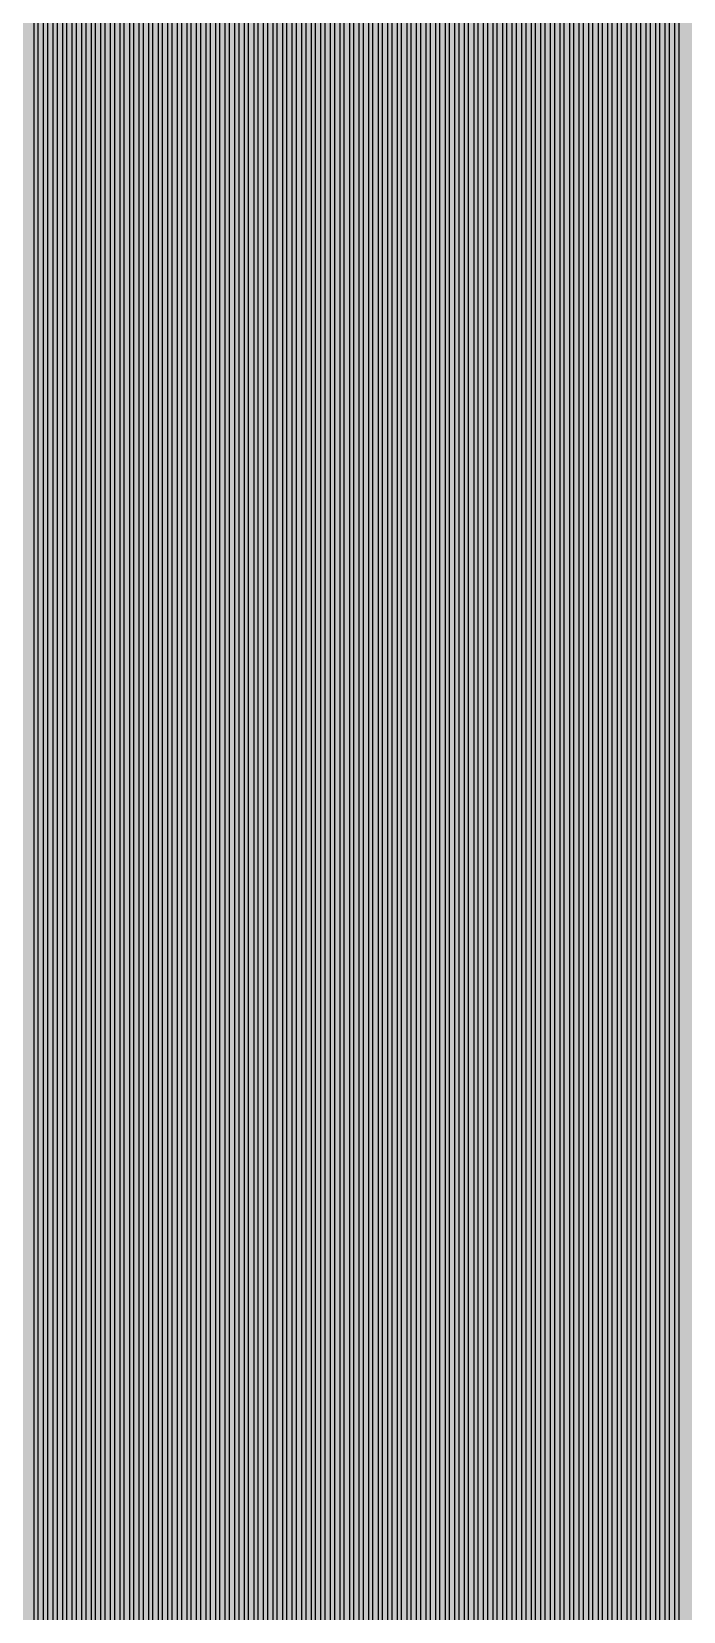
# Model space of a CAD drawing. Header units: metres. Extents: x -7240 to 10960, y -29667 to 1823.
# Drawn here: x 1346 to 1686, y -20821 to -19995 of the extents above; entities that cross this region are included whole.
import ezdxf

# ---------------------------------------------------------------- set-up
doc = ezdxf.new("R2010")
doc.units = ezdxf.units.M
doc.layers.add('Metal1', color=4, linetype='CONTINUOUS')
doc.layers.add('Polyimide', color=7, linetype='CONTINUOUS')

msp = doc.modelspace()

# ---------------------------------------------------------------- hatches: boundary and pattern name
at = {"layer": 'Polyimide'}
msp.add_hatch(color=7, dxfattribs=at).paths.add_polyline_path([(4088.45, -11806.89), (4098.72, -11851.21), (4115.58, -11893.47), (4138.63, -11932.7), (4167.35, -11967.99), (4201.08, -11998.53), (4239.03, -12023.62), (4280.35, -12042.68), (4349.18, -12073.73), (4413.2, -12113.76), (4471.26, -12162.04), (4522.3, -12217.69), (4565.39, -12279.7), (4599.74, -12346.94), (4624.73, -12418.19), (4639.91, -12492.16), (4645, -12567.5), (4639.91, -12642.84), (4624.73, -12716.8), (4599.74, -12788.06), (4565.39, -12855.3), (4522.3, -12917.31), (4471.26, -12972.96), (4413.2, -13021.24), (4349.18, -13061.27), (4280.35, -13092.32), (4239.03, -13111.38), (4201.08, -13136.47), (4167.35, -13167.01), (4138.63, -13202.3), (4115.58, -13241.52), (4098.72, -13283.78), (4088.45, -13328.11), (4085, -13373.48), (4085, -13567.5), (4099.45, -13861.55), (4142.64, -14152.77), (4214.18, -14438.35), (4313.36, -14715.55), (4439.24, -14981.69), (4590.59, -15234.21), (4765.97, -15470.68), (4963.68, -15688.82), (5181.82, -15886.53), (5418.29, -16061.91), (5670.81, -16213.26), (5936.95, -16339.14), (6214.15, -16438.32), (6499.73, -16509.85), (6790.95, -16553.05), (7085, -16567.5), (9960.38, -16567.5), (10038.79, -16571.35), (10116.45, -16582.87), (10192.6, -16601.95), (10266.52, -16628.4), (10337.49, -16661.96), (10404.83, -16702.32), (10467.89, -16749.09), (10526.06, -16801.81), (10578.78, -16859.98), (10625.55, -16923.04), (10665.91, -16990.38), (10699.48, -17061.35), (10725.93, -17135.27), (10745, -17211.43), (10756.52, -17289.08), (10760.38, -17367.5), (10760.38, -21957.3), (10721.61, -22012.91), (10685.97, -22070.59), (10653.58, -22130.14), (10624.53, -22191.39), (10598.92, -22254.16), (10576.82, -22318.25), (10558.3, -22383.46), (10543.41, -22449.6), (10532.21, -22516.46), (10524.72, -22583.84), (10520.97, -22651.53), (10520.97, -22719.32), (10524.72, -22787.01), (10532.21, -22854.38), (10543.41, -22921.24), (10558.3, -22987.38), (10576.82, -23052.6), (10598.92, -23116.68), (10624.53, -23179.45), (10653.58, -23240.71), (10685.97, -23300.26), (10721.61, -23357.93), (10760.38, -23413.54), (10760.38, -28667.5), (10756.52, -28745.91), (10745, -28823.57), (10725.93, -28899.73), (10699.48, -28973.65), (10665.91, -29044.62), (10625.55, -29111.96), (10578.78, -29175.01), (10526.06, -29233.19), (10467.89, -29285.91), (10404.83, -29332.68), (10337.49, -29373.04), (10266.52, -29406.6), (10192.6, -29433.05), (10116.45, -29452.13), (10038.79, -29463.65), (9960.38, -29467.5), (-6239.63, -29467.5), (-6318.04, -29463.65), (-6395.7, -29452.13), (-6471.85, -29433.05), (-6545.77, -29406.6), (-6616.74, -29373.04), (-6684.08, -29332.68), (-6747.14, -29285.91), (-6805.31, -29233.19), (-6858.03, -29175.01), (-6904.8, -29111.96), (-6945.16, -29044.62), (-6978.73, -28973.65), (-7005.18, -28899.73), (-7024.25, -28823.57), (-7035.77, -28745.91), (-7039.63, -28667.5), (-7039.63, -23426.32), (-6999.36, -23370.07), (-6962.33, -23311.63), (-6928.66, -23251.2), (-6898.45, -23188.96), (-6871.81, -23125.12), (-6848.81, -23059.88), (-6829.53, -22993.44), (-6814.04, -22926.02), (-6802.37, -22857.83), (-6794.57, -22789.09), (-6790.67, -22720.02), (-6790.67, -22650.84), (-6794.57, -22581.77), (-6802.37, -22513.03), (-6814.04, -22444.84), (-6829.53, -22377.42), (-6848.81, -22310.98), (-6871.81, -22245.74), (-6898.45, -22181.89), (-6928.66, -22119.66), (-6962.33, -22059.22), (-6999.36, -22000.79), (-7039.63, -21944.54), (-7039.63, -17367.5), (-7035.77, -17289.08), (-7024.25, -17211.43), (-7005.18, -17135.27), (-6978.73, -17061.35), (-6945.16, -16990.38), (-6904.8, -16923.04), (-6858.03, -16859.98), (-6805.31, -16801.81), (-6747.14, -16749.09), (-6684.08, -16702.32), (-6616.74, -16661.96), (-6545.77, -16628.4), (-6471.85, -16601.95), (-6395.7, -16582.87), (-6318.04, -16571.35), (-6239.63, -16567.5), (-3334, -16567.5), (-3039.95, -16553.05), (-2748.73, -16509.85), (-2463.15, -16438.32), (-2185.95, -16339.14), (-1919.81, -16213.26), (-1667.29, -16061.91), (-1430.82, -15886.53), (-1212.68, -15688.82), (-1014.97, -15470.68), (-839.59, -15234.21), (-688.24, -14981.69), (-562.36, -14715.55), (-463.18, -14438.35), (-391.64, -14152.77), (-348.45, -13861.55), (-334, -13567.5), (-334, -13373.48), (-337.45, -13328.11), (-347.72, -13283.78), (-364.58, -13241.52), (-387.63, -13202.3), (-416.35, -13167.01), (-450.08, -13136.47), (-488.03, -13111.38), (-529.35, -13092.32), (-529.35, -13092.32), (-598.18, -13061.27), (-662.2, -13021.24), (-720.26, -12972.96), (-771.3, -12917.31), (-814.39, -12855.3), (-848.74, -12788.06), (-873.73, -12716.8), (-888.91, -12642.84), (-894, -12567.5), (-888.91, -12492.16), (-873.73, -12418.19), (-848.74, -12346.94), (-814.39, -12279.7), (-771.3, -12217.69), (-720.26, -12162.04), (-662.2, -12113.76), (-598.18, -12073.73), (-529.35, -12042.68), (-488.03, -12023.62), (-450.08, -11998.53), (-416.35, -11967.99), (-387.63, -11932.7), (-364.58, -11893.47), (-347.72, -11851.21), (-337.45, -11806.89), (-334, -11761.52), (-334, -11074.31), (-337.45, -11028.94), (-347.72, -10984.62), (-364.58, -10942.36), (-387.63, -10903.13), (-416.35, -10867.84), (-450.08, -10837.3), (-488.03, -10812.21), (-529.35, -10793.16), (-529.35, -10793.16), (-598.18, -10762.1), (-662.2, -10722.07), (-720.26, -10673.8), (-771.3, -10618.15), (-814.39, -10556.13), (-848.74, -10488.89), (-873.73, -10417.64), (-888.91, -10343.67), (-894, -10268.33), (-888.91, -10192.99), (-873.73, -10119.03), (-848.74, -10047.77), (-814.39, -9980.53), (-771.3, -9918.52), (-720.26, -9862.87), (-662.2, -9814.59), (-598.18, -9774.56), (-529.35, -9743.51), (-488.03, -9724.45), (-450.08, -9699.36), (-416.35, -9668.82), (-387.63, -9633.53), (-364.58, -9594.31), (-347.72, -9552.05), (-337.45, -9507.72), (-334, -9462.35), (-334, -8775.14), (-337.45, -8729.78), (-347.72, -8685.45), (-364.58, -8643.19), (-387.63, -8603.96), (-416.35, -8568.68), (-450.08, -8538.14), (-488.03, -8513.05), (-529.35, -8493.99), (-529.35, -8493.99), (-598.18, -8462.94), (-662.2, -8422.91), (-720.26, -8374.63), (-771.3, -8318.98), (-814.39, -8256.97), (-848.74, -8189.73), (-873.73, -8118.47), (-888.91, -8044.5), (-894, -7969.17), (-888.91, -7893.83), (-873.73, -7819.86), (-848.74, -7748.61), (-814.39, -7681.36), (-771.3, -7619.35), (-720.26, -7563.7), (-662.2, -7515.42), (-598.18, -7475.4), (-529.35, -7444.34), (-529.35, -7444.34), (-488.03, -7425.28), (-450.08, -7400.2), (-416.35, -7369.66), (-387.63, -7334.37), (-364.58, -7295.14), (-347.72, -7252.88), (-337.45, -7208.56), (-334, -7163.19), (-334, -6475.98), (-337.45, -6430.61), (-347.72, -6386.29), (-364.58, -6344.02), (-387.63, -6304.8), (-416.35, -6269.51), (-450.08, -6238.97), (-488.03, -6213.88), (-529.35, -6194.82), (-529.35, -6194.82), (-598.18, -6163.77), (-662.2, -6123.74), (-720.26, -6075.46), (-771.3, -6019.81), (-814.39, -5957.8), (-848.74, -5890.56), (-873.73, -5819.31), (-888.91, -5745.34), (-894, -5670), (-888.91, -5594.66), (-873.73, -5520.69), (-848.74, -5449.44), (-814.39, -5382.2), (-771.3, -5320.19), (-720.26, -5264.54), (-662.2, -5216.26), (-598.18, -5176.23), (-529.35, -5145.18), (-529.35, -5145.18), (-488.03, -5126.12), (-450.08, -5101.03), (-416.35, -5070.49), (-387.63, -5035.2), (-364.58, -4995.98), (-347.72, -4953.71), (-337.45, -4909.39), (-334, -4864.02), (-334, 380), (-334, 1522.5), (-289, 1522.5), (-288.78, 1515.63), (-288.1, 1508.79), (-286.98, 1502.02), (-285.42, 1495.32), (-283.43, 1488.75), (-281.01, 1482.32), (-278.17, 1476.06), (-274.93, 1470), (-271.3, 1464.17), (-267.3, 1458.58), (-262.94, 1453.27), (-258.25, 1448.25), (-253.23, 1443.56), (-247.92, 1439.2), (-242.33, 1435.2), (-236.5, 1431.57), (-230.44, 1428.33), (-224.18, 1425.49), (-217.75, 1423.07), (-211.18, 1421.08), (-204.48, 1419.52), (-197.71, 1418.4), (-190.87, 1417.72), (-184, 1417.5), (-177.13, 1417.72), (-170.29, 1418.4), (-163.52, 1419.52), (-156.82, 1421.08), (-150.25, 1423.07), (-143.82, 1425.49), (-137.56, 1428.33), (-131.5, 1431.57), (-125.67, 1435.2), (-120.08, 1439.2), (-114.77, 1443.56), (-109.75, 1448.25), (-105.06, 1453.27), (-100.7, 1458.58), (-96.7, 1464.17), (-93.07, 1470), (-89.83, 1476.06), (-86.99, 1482.32), (-84.57, 1488.75), (-82.58, 1495.32), (-81.02, 1502.02), (-79.9, 1508.79), (-79.22, 1515.63), (-79, 1522.5), (1786, 1522.5), (3835, 1522.5), (3835.21, 1529.04), (3835.86, 1535.55), (3836.92, 1542.01), (3838.41, 1548.38), (3840.31, 1554.64), (3842.61, 1560.77), (3845.31, 1566.73), (3848.4, 1572.5), (3851.85, 1578.06), (3855.66, 1583.38), (3859.82, 1588.43), (3864.29, 1593.21), (3869.07, 1597.68), (3874.12, 1601.84), (3879.44, 1605.65), (3885, 1609.1), (3890.77, 1612.19), (3896.73, 1614.89), (3902.86, 1617.19), (3909.12, 1619.09), (3915.49, 1620.58), (3921.95, 1621.64), (3928.46, 1622.29), (3935, 1622.5), (3941.54, 1622.29), (3948.05, 1621.64), (3954.51, 1620.58), (3960.88, 1619.09), (3967.14, 1617.19), (3973.27, 1614.89), (3979.23, 1612.19), (3985, 1609.1), (3990.56, 1605.65), (3995.88, 1601.84), (4000.93, 1597.68), (4005.71, 1593.21), (4010.18, 1588.43), (4014.34, 1583.38), (4018.15, 1578.06), (4021.6, 1572.5), (4024.69, 1566.73), (4027.39, 1560.77), (4029.69, 1554.64), (4031.59, 1548.38), (4033.08, 1542.01), (4034.14, 1535.55), (4034.79, 1529.04), (4035, 1522.5), (4085, 1522.5), (4085, 380), (4085, 330), (4085, -4864.02), (4088.45, -4909.39), (4098.72, -4953.71), (4115.58, -4995.98), (4138.63, -5035.2), (4167.35, -5070.49), (4201.08, -5101.03), (4239.03, -5126.12), (4280.35, -5145.18), (4280.35, -5145.18), (4349.18, -5176.23), (4413.2, -5216.26), (4471.26, -5264.54), (4522.3, -5320.19), (4565.39, -5382.2), (4599.74, -5449.44), (4624.73, -5520.69), (4639.91, -5594.66), (4645, -5670), (4639.91, -5745.34), (4624.73, -5819.31), (4599.74, -5890.56), (4565.39, -5957.8), (4522.3, -6019.81), (4471.26, -6075.46), (4413.2, -6123.74), (4349.18, -6163.77), (4280.35, -6194.82), (4239.03, -6213.88), (4201.08, -6238.97), (4167.35, -6269.51), (4138.63, -6304.8), (4115.58, -6344.02), (4098.72, -6386.29), (4088.45, -6430.61), (4085, -6475.98), (4085, -11761.52), (4088.45, -11806.89)])

# ---------------------------------------------------------------- linework, layer by layer
at = {"layer": 'Metal1'}
for points in [[(1538.87, -18191.69), (1538.87, -25377.91), (1508.29, -25408.5), (-6037.54, -25408.5), (-6068.12, -25377.91), (-6068.12, -22796.59), (-6037.54, -22766), (1.94, -22766), (49.5, -22789.85), (108.81, -22884.64), (186.22, -23035.66), (159.53, -23049.34), (82.12, -22898.32), (41.2, -22797.55), (1.38, -22768), (-6036.71, -22768), (-6066.12, -22797.41), (-6066.12, -25377.09), (-6036.71, -25406.5), (1507.46, -25406.5), (1536.87, -25377.09), (1536.87, -18191.69)], [(1533.87, -18191.69), (1533.87, -25372.91), (1503.29, -25403.5), (-6032.54, -25403.5), (-6063.12, -25372.91), (-6063.12, -22801.59), (-6032.54, -22771), (-31.71, -22771), (1.78, -22800.38), (12.88, -22964.16), (12.88, -23782.5), (-17.12, -23782.5), (-17.12, -22964.16), (-6.03, -22803.62), (-32.54, -22773), (-6031.71, -22773), (-6061.12, -22802.41), (-6061.12, -25372.09), (-6031.71, -25401.5), (1502.46, -25401.5), (1531.87, -25372.09), (1531.87, -18191.69)], [(1528.87, -18191.69), (1528.87, -25367.91), (1498.29, -25398.5), (-6027.54, -25398.5), (-6058.12, -25367.91), (-6058.12, -22806.59), (-6027.54, -22776), (-348.06, -22776), (-299.94, -22799.4), (-243.57, -22885.63), (-163.88, -23035.46), (-190.37, -23049.54), (-270.06, -22899.71), (-308.56, -22807.58), (-348.62, -22778), (-6026.71, -22778), (-6056.12, -22807.41), (-6056.12, -25367.09), (-6026.71, -25396.5), (1497.46, -25396.5), (1526.87, -25367.09), (1526.87, -18191.69)], [(1523.88, -18191.69), (1523.88, -25362.91), (1493.29, -25393.5), (-6022.54, -25393.5), (-6053.12, -25362.91), (-6053.12, -22811.59), (-6022.54, -22781), (-381.71, -22781), (-348.19, -22810.37), (-337.12, -22972.16), (-337.12, -23782.5), (-367.12, -23782.5), (-367.12, -22972.16), (-356.06, -22813.63), (-382.54, -22783), (-6021.71, -22783), (-6051.12, -22812.41), (-6051.12, -25362.09), (-6021.71, -25391.5), (1492.46, -25391.5), (1521.88, -25362.09), (1521.88, -18191.69)], [(1518.87, -18191.69), (1518.87, -25357.91), (1488.29, -25388.5), (-6017.54, -25388.5), (-6048.12, -25357.91), (-6048.12, -22816.59), (-6017.54, -22786), (-698.07, -22786), (-649.35, -22808.9), (-596.09, -22886.71), (-514, -23035.24), (-540.25, -23049.76), (-622.34, -22901.23), (-658.31, -22817.61), (-698.61, -22788), (-6016.71, -22788), (-6046.12, -22817.41), (-6046.12, -25357.09), (-6016.71, -25386.5), (1487.46, -25386.5), (1516.87, -25357.09), (1516.87, -18191.69)], [(1513.87, -18191.69), (1513.87, -25352.91), (1483.29, -25383.5), (-6012.54, -25383.5), (-6043.12, -25352.91), (-6043.12, -22821.59), (-6012.54, -22791), (-731.71, -22791), (-698.16, -22820.36), (-687.12, -22980.16), (-687.12, -23782.5), (-717.12, -23782.5), (-717.12, -22980.16), (-706.09, -22823.64), (-732.54, -22793), (-6011.71, -22793), (-6041.12, -22822.41), (-6041.12, -25352.09), (-6011.71, -25381.5), (1482.46, -25381.5), (1511.87, -25352.09), (1511.87, -18191.69)], [(1508.87, -18191.69), (1508.87, -25347.91), (1478.29, -25378.5), (-6007.54, -25378.5), (-6038.12, -25347.91), (-6038.12, -22826.59), (-6007.54, -22796), (-1048.07, -22796), (-998.71, -22818.35), (-948.74, -22887.92), (-864.12, -23035.02), (-890.13, -23049.98), (-974.74, -22902.87), (-1008.05, -22827.66), (-1048.61, -22798), (-6006.71, -22798), (-6036.12, -22827.41), (-6036.12, -25347.09), (-6006.71, -25376.5), (1477.46, -25376.5), (1506.87, -25347.09), (1506.87, -18191.69)], [(1503.88, -18191.69), (1503.88, -25342.91), (1473.29, -25373.5), (-6002.54, -25373.5), (-6033.12, -25342.91), (-6033.12, -22831.59), (-6002.54, -22801), (-1081.71, -22801), (-1048.13, -22830.35), (-1037.12, -22988.16), (-1037.12, -23782.5), (-1067.12, -23782.5), (-1067.12, -22988.16), (-1056.12, -22833.65), (-1082.54, -22803), (-6001.71, -22803), (-6031.12, -22832.41), (-6031.12, -25342.09), (-6001.71, -25371.5), (1472.46, -25371.5), (1501.88, -25342.09), (1501.88, -18191.69)], [(1498.87, -18191.69), (1498.87, -25337.91), (1468.29, -25368.5), (-5997.54, -25368.5), (-6028.12, -25337.91), (-6028.12, -22836.59), (-5997.54, -22806), (-1398.07, -22806), (-1348.04, -22827.73), (-1301.53, -22889.24), (-1214.26, -23034.79), (-1239.99, -23050.21), (-1327.26, -22904.67), (-1357.79, -22837.73), (-1398.6, -22808), (-5996.71, -22808), (-6026.12, -22837.41), (-6026.12, -25337.09), (-5996.71, -25366.5), (1467.46, -25366.5), (1496.87, -25337.09), (1496.87, -18191.69)], [(1493.88, -18191.69), (1493.88, -25332.91), (1463.29, -25363.5), (-5992.54, -25363.5), (-6023.12, -25332.91), (-6023.12, -22841.59), (-5992.54, -22811), (-1431.71, -22811), (-1398.1, -22840.33), (-1387.12, -22996.16), (-1387.12, -23782.5), (-1417.12, -23782.5), (-1417.12, -22996.16), (-1406.15, -22843.67), (-1432.54, -22813), (-5991.71, -22813), (-6021.12, -22842.41), (-6021.12, -25332.09), (-5991.71, -25361.5), (1462.46, -25361.5), (1491.88, -25332.09), (1491.88, -18191.69)], [(1488.87, -18191.69), (1488.87, -25327.91), (1458.29, -25358.5), (-5987.54, -25358.5), (-6018.12, -25327.91), (-6018.12, -22846.59), (-5987.54, -22816), (-1748.08, -22816), (-1697.31, -22837.04), (-1654.48, -22890.71), (-1564.41, -23034.54), (-1589.84, -23050.46), (-1679.91, -22906.63), (-1707.52, -22847.81), (-1748.6, -22818), (-5986.71, -22818), (-6016.12, -22847.41), (-6016.12, -25327.09), (-5986.71, -25356.5), (1457.46, -25356.5), (1486.87, -25327.09), (1486.87, -18191.69)], [(1483.88, -18191.69), (1483.88, -25322.91), (1453.29, -25353.5), (-5982.54, -25353.5), (-6013.12, -25322.91), (-6013.12, -22851.59), (-5982.54, -22821), (-1781.71, -22821), (-1748.07, -22850.32), (-1737.12, -23004.16), (-1737.12, -23782.5), (-1767.12, -23782.5), (-1767.12, -23004.16), (-1756.18, -22853.68), (-1782.54, -22823), (-5981.71, -22823), (-6011.12, -22852.41), (-6011.12, -25322.09), (-5981.71, -25351.5), (1452.46, -25351.5), (1481.88, -25322.09), (1481.88, -18191.69)], [(1478.87, -18191.69), (1478.87, -25317.91), (1448.29, -25348.5), (-5977.54, -25348.5), (-6008.12, -25317.91), (-6008.12, -22856.59), (-5977.54, -22826), (-2098.09, -22826), (-2046.54, -22846.26), (-2007.59, -22892.33), (-1914.58, -23034.28), (-1939.67, -23050.72), (-2032.69, -22908.78), (-2057.25, -22857.92), (-2098.59, -22828), (-5976.71, -22828), (-6006.12, -22857.41), (-6006.12, -25317.09), (-5976.71, -25346.5), (1447.46, -25346.5), (1476.87, -25317.09), (1476.87, -18191.69)], [(1473.88, -18191.69), (1473.88, -25312.91), (1443.29, -25343.5), (-5972.54, -25343.5), (-6003.12, -25312.91), (-6003.12, -22861.59), (-5972.54, -22831), (-2131.71, -22831), (-2098.04, -22860.31), (-2087.12, -23012.16), (-2087.12, -23782.5), (-2117.12, -23782.5), (-2117.12, -23012.16), (-2106.21, -22863.69), (-2132.54, -22833), (-5971.71, -22833), (-6001.12, -22862.41), (-6001.12, -25312.09), (-5971.71, -25341.5), (1442.46, -25341.5), (1471.88, -25312.09), (1471.88, -18191.69)], [(1468.87, -18191.69), (1468.87, -25307.91), (1438.29, -25338.5), (-5967.54, -25338.5), (-5998.12, -25307.91), (-5998.12, -22866.59), (-5967.54, -22836), (-2448.09, -22836), (-2395.71, -22855.38), (-2360.87, -22894.14), (-2264.76, -23034), (-2289.49, -23051), (-2385.6, -22911.13), (-2406.98, -22868.07), (-2448.59, -22838), (-5966.71, -22838), (-5996.12, -22867.41), (-5996.12, -25307.09), (-5966.71, -25336.5), (1437.46, -25336.5), (1466.87, -25307.09), (1466.87, -18191.69)], [(1463.88, -18191.69), (1463.88, -25302.91), (1433.29, -25333.5), (-5962.54, -25333.5), (-5993.12, -25302.91), (-5993.12, -22871.59), (-5962.54, -22841), (-2481.71, -22841), (-2448.01, -22870.29), (-2437.12, -23020.16), (-2437.12, -23782.5), (-2467.12, -23782.5), (-2467.12, -23020.16), (-2456.24, -22873.71), (-2482.54, -22843), (-5961.71, -22843), (-5991.12, -22872.41), (-5991.12, -25302.09), (-5961.71, -25331.5), (1432.46, -25331.5), (1461.88, -25302.09), (1461.88, -18191.69)], [(1458.87, -18191.69), (1458.87, -25297.91), (1428.29, -25328.5), (-5957.54, -25328.5), (-5988.12, -25297.91), (-5988.12, -22876.59), (-5957.54, -22846), (-2798.1, -22846), (-2744.82, -22864.38), (-2714.34, -22896.15), (-2614.97, -23033.72), (-2639.28, -23051.28), (-2738.65, -22913.71), (-2756.72, -22878.25), (-2798.58, -22848), (-5956.71, -22848), (-5986.12, -22877.41), (-5986.12, -25297.09), (-5956.71, -25326.5), (1427.46, -25326.5), (1456.87, -25297.09), (1456.87, -18191.69)], [(1453.88, -18191.69), (1453.88, -25292.91), (1423.29, -25323.5), (-5952.54, -25323.5), (-5983.12, -25292.91), (-5983.12, -22881.59), (-5952.54, -22851), (-2831.71, -22851), (-2797.98, -22880.28), (-2787.12, -23028.16), (-2787.12, -23782.5), (-2817.12, -23782.5), (-2817.12, -23028.16), (-2806.27, -22883.72), (-2832.54, -22853), (-5951.71, -22853), (-5981.12, -22882.41), (-5981.12, -25292.09), (-5951.71, -25321.5), (1422.46, -25321.5), (1451.88, -25292.09), (1451.88, -18191.69)], [(1448.87, -18191.69), (1448.87, -25287.91), (1418.29, -25318.5), (-5947.54, -25318.5), (-5978.12, -25287.91), (-5978.12, -22886.59), (-5947.54, -22856), (-3148.1, -22856), (-3093.87, -22873.24), (-3067.98, -22898.38), (-2965.19, -23033.41), (-2989.06, -23051.59), (-3091.85, -22916.55), (-3106.46, -22888.5), (-3148.57, -22858), (-5946.71, -22858), (-5976.12, -22887.41), (-5976.12, -25287.09), (-5946.71, -25316.5), (1417.46, -25316.5), (1446.87, -25287.09), (1446.87, -18191.69)], [(1443.88, -18191.69), (1443.88, -25282.91), (1413.29, -25313.5), (-5942.54, -25313.5), (-5973.12, -25282.91), (-5973.12, -22891.59), (-5942.54, -22861), (-3181.71, -22861), (-3147.94, -22890.27), (-3137.12, -23036.16), (-3137.12, -23782.5), (-3167.12, -23782.5), (-3167.12, -23036.16), (-3156.31, -22893.73), (-3182.54, -22863), (-5941.71, -22863), (-5971.12, -22892.41), (-5971.12, -25282.09), (-5941.71, -25311.5), (1412.46, -25311.5), (1441.88, -25282.09), (1441.88, -18191.69)], [(1438.88, -18191.69), (1438.88, -25277.91), (1408.29, -25308.5), (-5937.54, -25308.5), (-5968.12, -25277.91), (-5968.12, -22896.59), (-5937.54, -22866), (-3532.43, -22866), (-3476.62, -22881.03), (-3436.52, -22911.89), (-3316.52, -23031.89), (-3337.73, -23053.11), (-3457.73, -22933.11), (-3486.21, -22895.39), (-3532.82, -22868), (-5936.71, -22868), (-5966.12, -22897.41), (-5966.12, -25277.09), (-5936.71, -25306.5), (1407.46, -25306.5), (1436.88, -25277.09), (1436.88, -18191.69)], [(1433.88, -18191.69), (1433.88, -25272.91), (1403.29, -25303.5), (-5932.54, -25303.5), (-5963.12, -25272.91), (-5963.12, -22901.59), (-5932.54, -22871), (-3531.71, -22871), (-3497.91, -22900.25), (-3487.12, -23044.16), (-3487.12, -23782.5), (-3517.12, -23782.5), (-3517.12, -23044.16), (-3506.34, -22903.75), (-3532.54, -22873), (-5931.71, -22873), (-5961.12, -22902.41), (-5961.12, -25272.09), (-5931.71, -25301.5), (1402.46, -25301.5), (1431.88, -25272.09), (1431.88, -18191.69)], [(1428.87, -18191.69), (1428.87, -25267.91), (1398.29, -25298.5), (-5927.54, -25298.5), (-5958.12, -25267.91), (-5958.12, -22906.59), (-5927.54, -22876), (-3872.43, -22876), (-3815.95, -22890.04), (-3786.52, -22911.89), (-3666.52, -23031.89), (-3687.73, -23053.11), (-3807.73, -22933.11), (-3826.87, -22906.39), (-3872.82, -22878), (-5926.71, -22878), (-5956.12, -22907.41), (-5956.12, -25267.09), (-5926.71, -25296.5), (1397.46, -25296.5), (1426.87, -25267.09), (1426.87, -18191.69)], [(1423.88, -18191.69), (1423.88, -25262.91), (1393.29, -25293.5), (-5922.54, -25293.5), (-5953.12, -25262.91), (-5953.12, -22911.59), (-5922.54, -22881), (-3881.71, -22881), (-3847.87, -22910.24), (-3837.12, -23052.16), (-3837.12, -23782.5), (-3867.12, -23782.5), (-3867.12, -23052.16), (-3856.38, -22913.76), (-3882.54, -22883), (-5921.71, -22883), (-5951.12, -22912.41), (-5951.12, -25262.09), (-5921.71, -25291.5), (1392.46, -25291.5), (1421.88, -25262.09), (1421.88, -18191.69)], [(1418.88, -18191.69), (1418.88, -25257.91), (1388.29, -25288.5), (-5917.54, -25288.5), (-5948.12, -25257.91), (-5948.12, -22916.59), (-5917.54, -22886), (-4212.43, -22886), (-4155.03, -22898.67), (-4136.52, -22911.89), (-4016.52, -23031.89), (-4037.73, -23053.11), (-4157.73, -22933.11), (-4167.79, -22917.76), (-4212.82, -22888), (-5916.71, -22888), (-5946.12, -22917.41), (-5946.12, -25257.09), (-5916.71, -25286.5), (1387.46, -25286.5), (1416.88, -25257.09), (1416.88, -18191.69)], [(1413.87, -18191.69), (1413.87, -25252.91), (1383.29, -25283.5), (-5912.54, -25283.5), (-5943.12, -25252.91), (-5943.12, -22921.59), (-5912.54, -22891), (-4231.71, -22891), (-4197.84, -22920.22), (-4187.12, -23060.16), (-4187.12, -23782.5), (-4217.12, -23782.5), (-4217.12, -23060.16), (-4206.41, -22923.78), (-4232.54, -22893), (-5911.71, -22893), (-5941.12, -22922.41), (-5941.12, -25252.09), (-5911.71, -25281.5), (1382.46, -25281.5), (1411.87, -25252.09), (1411.87, -18191.69)], [(1408.87, -18191.69), (1408.87, -25247.91), (1378.29, -25278.5), (-5907.54, -25278.5), (-5938.12, -25247.91), (-5938.12, -22926.59), (-5907.54, -22896), (-4552.43, -22896), (-4493.7, -22906.67), (-4486.52, -22911.89), (-4366.52, -23031.89), (-4387.73, -23053.11), (-4507.73, -22933.11), (-4509.13, -22929.76), (-4552.82, -22898), (-5906.71, -22898), (-5936.12, -22927.41), (-5936.12, -25247.09), (-5906.71, -25276.5), (1377.46, -25276.5), (1406.87, -25247.09), (1406.87, -18191.69)], [(1403.87, -18191.69), (1403.87, -25242.91), (1373.29, -25273.5), (-5902.54, -25273.5), (-5933.12, -25242.91), (-5933.12, -22931.59), (-5902.54, -22901), (-4581.71, -22901), (-4547.8, -22930.21), (-4537.12, -23068.16), (-4537.12, -23782.5), (-4567.12, -23782.5), (-4567.12, -23068.16), (-4556.45, -22933.79), (-4582.54, -22903), (-5901.71, -22903), (-5931.12, -22932.41), (-5931.12, -25242.09), (-5901.71, -25271.5), (1372.46, -25271.5), (1401.87, -25242.09), (1401.87, -18191.69)], [(1398.88, -18191.69), (1398.88, -25237.91), (1368.29, -25268.5), (-5897.54, -25268.5), (-5928.12, -25237.91), (-5928.12, -22936.59), (-5897.54, -22906), (-4892.43, -22906), (-4832.91, -22915.5), (-4716.52, -23031.89), (-4737.73, -23053.11), (-4849.91, -22940.93), (-4892.82, -22908), (-5896.71, -22908), (-5926.12, -22937.41), (-5926.12, -25237.09), (-5896.71, -25266.5), (1367.46, -25266.5), (1396.88, -25237.09), (1396.88, -18191.69)], [(1393.87, -18191.69), (1393.87, -25232.91), (1363.29, -25263.5), (-5892.54, -25263.5), (-5923.12, -25232.91), (-5923.12, -22941.59), (-5892.54, -22911), (-4931.71, -22911), (-4897.76, -22940.19), (-4887.12, -23076.16), (-4887.12, -23782.5), (-4917.12, -23782.5), (-4917.12, -23076.16), (-4906.49, -22943.81), (-4932.54, -22913), (-5891.71, -22913), (-5921.12, -22942.41), (-5921.12, -25232.09), (-5891.71, -25261.5), (1362.46, -25261.5), (1391.87, -25232.09), (1391.87, -18191.69)], [(1388.87, -18191.69), (1388.87, -25227.91), (1358.29, -25258.5), (-5887.54, -25258.5), (-5918.12, -25227.91), (-5918.12, -22946.59), (-5887.54, -22916), (-5232.43, -22916), (-5172.91, -22925.5), (-5066.52, -23031.89), (-5087.73, -23053.11), (-5189.91, -22950.93), (-5232.82, -22918), (-5886.71, -22918), (-5916.12, -22947.41), (-5916.12, -25227.09), (-5886.71, -25256.5), (1357.46, -25256.5), (1386.87, -25227.09), (1386.87, -18191.69)], [(1383.87, -18191.69), (1383.87, -25222.91), (1353.29, -25253.5), (-5882.54, -25253.5), (-5913.12, -25222.91), (-5913.12, -22951.59), (-5882.54, -22921), (-5281.71, -22921), (-5247.72, -22950.18), (-5237.12, -23084.16), (-5237.12, -23782.5), (-5267.12, -23782.5), (-5267.12, -23084.16), (-5256.53, -22953.82), (-5282.54, -22923), (-5881.71, -22923), (-5911.12, -22952.41), (-5911.12, -25222.09), (-5881.71, -25251.5), (1352.46, -25251.5), (1381.87, -25222.09), (1381.87, -18191.69)], [(1378.88, -18191.69), (1378.88, -25217.91), (1348.29, -25248.5), (-5877.54, -25248.5), (-5908.12, -25217.91), (-5908.12, -23921.59), (-5877.54, -23891), (143.29, -23891), (179.63, -23919.2), (187.88, -23982.79), (187.88, -24152.5), (157.88, -24152.5), (157.88, -23982.79), (166.12, -23924.8), (142.46, -23893), (-5876.71, -23893), (-5906.12, -23922.41), (-5906.12, -25217.09), (-5876.71, -25246.5), (1347.46, -25246.5), (1376.88, -25217.09), (1376.88, -18191.69)], [(1373.87, -18191.69), (1373.87, -25212.91), (1343.29, -25243.5), (-5872.54, -25243.5), (-5903.12, -25212.91), (-5903.12, -23926.59), (-5872.54, -23896), (-31.71, -23896), (1.82, -23925.37), (12.88, -24086.16), (12.88, -24892.5), (-17.12, -24892.5), (-17.12, -24086.16), (-6.07, -23928.63), (-32.54, -23898), (-5871.71, -23898), (-5901.12, -23927.41), (-5901.12, -25212.09), (-5871.71, -25241.5), (1342.46, -25241.5), (1371.87, -25212.09), (1371.87, -18191.69)], [(1368.88, -18191.69), (1368.88, -25207.91), (1338.29, -25238.5), (-5867.54, -25238.5), (-5898.12, -25207.91), (-5898.12, -23931.59), (-5867.54, -23901), (-348.07, -23901), (-299.03, -23923.63), (-247.4, -23997.3), (-164.06, -24145.13), (-190.19, -24159.87), (-273.53, -24012.03), (-308.18, -23932.64), (-348.61, -23903), (-5866.71, -23903), (-5896.12, -23932.41), (-5896.12, -25207.09), (-5866.71, -25236.5), (1337.46, -25236.5), (1366.88, -25207.09), (1366.88, -18191.69)], [(1363.87, -18191.69), (1363.87, -25202.91), (1333.29, -25233.5), (-5862.54, -25233.5), (-5893.12, -25202.91), (-5893.12, -23936.59), (-5862.54, -23906), (-381.71, -23906), (-348.15, -23935.35), (-337.12, -24094.16), (-337.12, -24892.5), (-367.12, -24892.5), (-367.12, -24094.16), (-356.1, -23938.65), (-382.54, -23908), (-5861.71, -23908), (-5891.12, -23937.41), (-5891.12, -25202.09), (-5861.71, -25231.5), (1332.46, -25231.5), (1361.87, -25202.09), (1361.87, -18191.69)], [(1683.88, -18191.69), (1683.88, -28202.91), (1653.29, -28233.5), (-5862.54, -28233.5), (-5893.12, -28202.91), (-5893.12, -26936.59), (-5862.54, -26906), (-381.71, -26906), (-348.15, -26935.35), (-337.12, -27094.16), (-337.12, -27892.5), (-367.12, -27892.5), (-367.12, -27094.16), (-356.1, -26938.65), (-382.54, -26908), (-5861.71, -26908), (-5891.12, -26937.41), (-5891.12, -28202.09), (-5861.71, -28231.5), (1652.46, -28231.5), (1681.88, -28202.09), (1681.88, -18191.69)], [(1358.88, -18191.69), (1358.88, -25197.91), (1328.29, -25228.5), (-5857.54, -25228.5), (-5888.12, -25197.91), (-5888.12, -23941.59), (-5857.54, -23911), (-698.07, -23911), (-648.38, -23933.05), (-600.12, -23998.56), (-514.19, -24144.9), (-540.06, -24160.09), (-625.99, -24013.75), (-657.92, -23942.69), (-698.6, -23913), (-5856.71, -23913), (-5886.12, -23942.41), (-5886.12, -25197.09), (-5856.71, -25226.5), (1327.46, -25226.5), (1356.88, -25197.09), (1356.88, -18191.69)], [(1678.87, -18191.69), (1678.87, -28197.91), (1648.29, -28228.5), (-5857.54, -28228.5), (-5888.12, -28197.91), (-5888.12, -26941.59), (-5857.54, -26911), (-698.07, -26911), (-648.38, -26933.05), (-600.12, -26998.56), (-514.19, -27144.9), (-540.06, -27160.09), (-625.99, -27013.75), (-657.92, -26942.69), (-698.6, -26913), (-5856.71, -26913), (-5886.12, -26942.41), (-5886.12, -28197.09), (-5856.71, -28226.5), (1647.46, -28226.5), (1676.87, -28197.09), (1676.87, -18191.69)], [(1353.87, -18191.69), (1353.87, -25192.91), (1323.29, -25223.5), (-5852.54, -25223.5), (-5883.12, -25192.91), (-5883.12, -23946.59), (-5852.54, -23916), (-731.71, -23916), (-698.12, -23945.34), (-687.12, -24102.16), (-687.12, -24892.5), (-717.12, -24892.5), (-717.12, -24102.16), (-706.13, -23948.66), (-732.54, -23918), (-5851.71, -23918), (-5881.12, -23947.41), (-5881.12, -25192.09), (-5851.71, -25221.5), (1322.46, -25221.5), (1351.87, -25192.09), (1351.87, -18191.69)], [(1673.88, -18191.69), (1673.88, -28192.91), (1643.29, -28223.5), (-5852.54, -28223.5), (-5883.12, -28192.91), (-5883.12, -26946.59), (-5852.54, -26916), (-731.71, -26916), (-698.12, -26945.34), (-687.12, -27102.16), (-687.12, -27892.5), (-717.12, -27892.5), (-717.12, -27102.16), (-706.13, -26948.66), (-732.54, -26918), (-5851.71, -26918), (-5881.12, -26947.41), (-5881.12, -28192.09), (-5851.71, -28221.5), (1642.46, -28221.5), (1671.88, -28192.09), (1671.88, -18191.69)], [(1348.88, -18191.69), (1348.88, -25187.91), (1318.29, -25218.5), (-5847.54, -25218.5), (-5878.12, -25187.91), (-5878.12, -23951.59), (-5847.54, -23921), (-1048.08, -23921), (-997.68, -23942.4), (-952.99, -23999.96), (-864.33, -24144.66), (-889.92, -24160.34), (-978.57, -24015.63), (-1007.65, -23952.77), (-1048.6, -23923), (-5846.71, -23923), (-5876.12, -23952.41), (-5876.12, -25187.09), (-5846.71, -25216.5), (1317.46, -25216.5), (1346.88, -25187.09), (1346.88, -18191.69)], [(1668.88, -18191.69), (1668.88, -28187.91), (1638.29, -28218.5), (-5847.54, -28218.5), (-5878.12, -28187.91), (-5878.12, -26951.59), (-5847.54, -26921), (-1048.08, -26921), (-997.68, -26942.4), (-952.99, -26999.96), (-864.33, -27144.66), (-889.92, -27160.34), (-978.57, -27015.63), (-1007.65, -26952.77), (-1048.6, -26923), (-5846.71, -26923), (-5876.12, -26952.41), (-5876.12, -28187.09), (-5846.71, -28216.5), (1637.46, -28216.5), (1666.88, -28187.09), (1666.88, -18191.69)], [(1663.87, -18191.69), (1663.87, -28182.91), (1633.29, -28213.5), (-5842.54, -28213.5), (-5873.12, -28182.91), (-5873.12, -26956.59), (-5842.54, -26926), (-1081.71, -26926), (-1048.09, -26955.33), (-1037.12, -27110.16), (-1037.12, -27892.5), (-1067.12, -27892.5), (-1067.12, -27110.16), (-1056.16, -26958.67), (-1082.54, -26928), (-5841.71, -26928), (-5871.12, -26957.41), (-5871.12, -28182.09), (-5841.71, -28211.5), (1632.46, -28211.5), (1661.87, -28182.09), (1661.87, -18191.69)], [(1658.87, -18191.69), (1658.87, -28177.91), (1628.29, -28208.5), (-5837.54, -28208.5), (-5868.12, -28177.91), (-5868.12, -26961.59), (-5837.54, -26931), (-1398.08, -26931), (-1346.93, -26951.66), (-1306.02, -27001.5), (-1214.49, -27144.41), (-1239.76, -27160.59), (-1331.28, -27017.68), (-1357.38, -26962.86), (-1398.59, -26933), (-5836.71, -26933), (-5866.12, -26962.41), (-5866.12, -28177.09), (-5836.71, -28206.5), (1627.46, -28206.5), (1656.87, -28177.09), (1656.87, -18191.69)], [(1653.87, -18191.69), (1653.87, -28172.91), (1623.29, -28203.5), (-5832.54, -28203.5), (-5863.12, -28172.91), (-5863.12, -26966.59), (-5832.54, -26936), (-1431.71, -26936), (-1398.06, -26965.31), (-1387.12, -27118.16), (-1387.12, -27892.5), (-1417.12, -27892.5), (-1417.12, -27118.16), (-1406.19, -26968.69), (-1432.54, -26938), (-5831.71, -26938), (-5861.12, -26967.41), (-5861.12, -28172.09), (-5831.71, -28201.5), (1622.46, -28201.5), (1651.87, -28172.09), (1651.87, -18191.69)], [(1648.88, -18191.69), (1648.88, -28167.91), (1618.29, -28198.5), (-5827.54, -28198.5), (-5858.12, -28167.91), (-5858.12, -26971.59), (-5827.54, -26941), (-1748.09, -26941), (-1696.13, -26960.84), (-1659.21, -27003.21), (-1564.67, -27144.14), (-1589.58, -27160.86), (-1684.12, -27019.93), (-1707.12, -26972.99), (-1748.59, -26943), (-5826.71, -26943), (-5856.12, -26972.41), (-5856.12, -28167.09), (-5826.71, -28196.5), (1617.46, -28196.5), (1646.88, -28167.09), (1646.88, -18191.69)], [(1643.87, -18191.69), (1643.87, -28162.91), (1613.29, -28193.5), (-5822.54, -28193.5), (-5853.12, -28162.91), (-5853.12, -26976.59), (-5822.54, -26946), (-1781.71, -26946), (-1748.02, -26975.3), (-1737.12, -27126.16), (-1737.12, -27892.5), (-1767.12, -27892.5), (-1767.12, -27126.16), (-1756.23, -26978.7), (-1782.54, -26948), (-5821.71, -26948), (-5851.12, -26977.41), (-5851.12, -28162.09), (-5821.71, -28191.5), (1612.46, -28191.5), (1641.87, -28162.09), (1641.87, -18191.69)], [(1638.88, -18191.69), (1638.88, -28157.91), (1608.29, -28188.5), (-5817.54, -28188.5), (-5848.12, -28157.91), (-5848.12, -26981.59), (-5817.54, -26951), (-2098.09, -26951), (-2045.28, -26969.9), (-2012.58, -27005.12), (-1914.86, -27143.86), (-1939.39, -27161.14), (-2037.11, -27022.39), (-2056.85, -26983.15), (-2098.58, -26953), (-5816.71, -26953), (-5846.12, -26982.41), (-5846.12, -28157.09), (-5816.71, -28186.5), (1607.46, -28186.5), (1636.88, -28157.09), (1636.88, -18191.69)], [(1633.87, -18191.69), (1633.87, -28152.91), (1603.29, -28183.5), (-5812.54, -28183.5), (-5843.12, -28152.91), (-5843.12, -26986.59), (-5812.54, -26956), (-2131.71, -26956), (-2097.99, -26985.29), (-2087.12, -27134.16), (-2087.12, -27892.5), (-2117.12, -27892.5), (-2117.12, -27134.16), (-2106.26, -26988.71), (-2132.54, -26958), (-5811.71, -26958), (-5841.12, -26987.41), (-5841.12, -28152.09), (-5811.71, -28181.5), (1602.46, -28181.5), (1631.87, -28152.09), (1631.87, -18191.69)], [(1628.88, -18191.69), (1628.88, -28147.91), (1598.29, -28178.5), (-5807.54, -28178.5), (-5838.12, -28147.91), (-5838.12, -26991.59), (-5807.54, -26961), (-2448.1, -26961), (-2394.36, -26978.83), (-2366.14, -27007.23), (-2265.07, -27143.57), (-2289.18, -27161.43), (-2390.24, -27025.1), (-2406.59, -26993.37), (-2448.58, -26963), (-5806.71, -26963), (-5836.12, -26992.41), (-5836.12, -28147.09), (-5806.71, -28176.5), (1597.46, -28176.5), (1626.88, -28147.09), (1626.88, -18191.69)], [(1623.87, -18191.69), (1623.87, -28142.91), (1593.29, -28173.5), (-5802.54, -28173.5), (-5833.12, -28142.91), (-5833.12, -26996.59), (-5802.54, -26966), (-2481.71, -26966), (-2447.96, -26995.27), (-2437.12, -27142.16), (-2437.12, -27892.5), (-2467.12, -27892.5), (-2467.12, -27142.16), (-2456.29, -26998.73), (-2482.54, -26968), (-5801.71, -26968), (-5831.12, -26997.41), (-5831.12, -28142.09), (-5801.71, -28171.5), (1592.46, -28171.5), (1621.87, -28142.09), (1621.87, -18191.69)], [(1618.88, -18191.69), (1618.88, -28137.91), (1588.29, -28168.5), (-5797.54, -28168.5), (-5828.12, -28137.91), (-5828.12, -27001.59), (-5797.54, -26971), (-2798.11, -26971), (-2743.36, -26987.61), (-2719.88, -27009.6), (-2615.31, -27143.26), (-2638.94, -27161.74), (-2743.51, -27028.08), (-2756.34, -27003.65), (-2798.57, -26973), (-5796.71, -26973), (-5826.12, -27002.41), (-5826.12, -28137.09), (-5796.71, -28166.5), (1587.46, -28166.5), (1616.88, -28137.09), (1616.88, -18191.69)], [(1613.87, -18191.69), (1613.87, -28132.91), (1583.29, -28163.5), (-5792.54, -28163.5), (-5823.12, -28132.91), (-5823.12, -27006.59), (-5792.54, -26976), (-2831.71, -26976), (-2797.92, -27005.26), (-2787.12, -27150.16), (-2787.12, -27892.5), (-2817.12, -27892.5), (-2817.12, -27150.16), (-2806.33, -27008.74), (-2832.54, -26978), (-5791.71, -26978), (-5821.12, -27007.41), (-5821.12, -28132.09), (-5791.71, -28161.5), (1582.46, -28161.5), (1611.87, -28132.09), (1611.87, -18191.69)], [(1608.88, -18191.69), (1608.88, -28127.91), (1578.29, -28158.5), (-5787.54, -28158.5), (-5818.12, -28127.91), (-5818.12, -27011.59), (-5787.54, -26981), (-3177.43, -26981), (-3121.31, -26995.57), (-3086.52, -27021.89), (-2966.52, -27141.89), (-2987.73, -27163.11), (-3107.73, -27043.11), (-3131.52, -27010.85), (-3177.82, -26983), (-5786.71, -26983), (-5816.12, -27012.41), (-5816.12, -28127.09), (-5786.71, -28156.5), (1577.46, -28156.5), (1606.88, -28127.09), (1606.88, -18191.69)], [(1603.87, -18191.69), (1603.87, -28122.91), (1573.29, -28153.5), (-5782.54, -28153.5), (-5813.12, -28122.91), (-5813.12, -27016.59), (-5782.54, -26986), (-3181.71, -26986), (-3147.89, -27015.25), (-3137.12, -27158.16), (-3137.12, -27892.5), (-3167.12, -27892.5), (-3167.12, -27158.16), (-3156.36, -27018.75), (-3182.54, -26988), (-5781.71, -26988), (-5811.12, -27017.41), (-5811.12, -28122.09), (-5781.71, -28151.5), (1572.46, -28151.5), (1601.87, -28122.09), (1601.87, -18191.69)], [(1598.88, -18191.69), (1598.88, -28117.91), (1568.29, -28148.5), (-5777.54, -28148.5), (-5808.12, -28117.91), (-5808.12, -27021.59), (-5777.54, -26991), (-3517.43, -26991), (-3460.53, -27004.41), (-3436.52, -27021.89), (-3316.52, -27141.89), (-3337.73, -27163.11), (-3457.73, -27043.11), (-3472.29, -27022.02), (-3517.82, -26993), (-5776.71, -26993), (-5806.12, -27022.41), (-5806.12, -28117.09), (-5776.71, -28146.5), (1567.46, -28146.5), (1596.88, -28117.09), (1596.88, -18191.69)], [(1593.87, -18191.69), (1593.87, -28112.91), (1563.29, -28143.5), (-5772.54, -28143.5), (-5803.12, -28112.91), (-5803.12, -27026.59), (-5772.54, -26996), (-3531.71, -26996), (-3497.85, -27025.23), (-3487.12, -27166.16), (-3487.12, -27892.5), (-3517.12, -27892.5), (-3517.12, -27166.16), (-3506.4, -27028.77), (-3532.54, -26998), (-5771.71, -26998), (-5801.12, -27027.41), (-5801.12, -28112.09), (-5771.71, -28141.5), (1562.46, -28141.5), (1591.87, -28112.09), (1591.87, -18191.69)], [(1588.88, -18191.69), (1588.88, -28107.91), (1558.29, -28138.5), (-5767.54, -28138.5), (-5798.12, -28107.91), (-5798.12, -27031.59), (-5767.54, -27001), (-3857.43, -27001), (-3799.43, -27012.77), (-3786.52, -27021.89), (-3666.52, -27141.89), (-3687.73, -27163.11), (-3807.73, -27043.11), (-3813.39, -27033.66), (-3857.82, -27003), (-5766.71, -27003), (-5796.12, -27032.41), (-5796.12, -28107.09), (-5766.71, -28136.5), (1557.46, -28136.5), (1586.88, -28107.09), (1586.88, -18191.69)], [(1583.87, -18191.69), (1583.87, -28102.91), (1553.29, -28133.5), (-5762.54, -28133.5), (-5793.12, -28102.91), (-5793.12, -27036.59), (-5762.54, -27006), (-3881.71, -27006), (-3847.82, -27035.22), (-3837.12, -27174.16), (-3837.12, -27892.5), (-3867.12, -27892.5), (-3867.12, -27174.16), (-3856.43, -27038.78), (-3882.54, -27008), (-5761.71, -27008), (-5791.12, -27037.41), (-5791.12, -28102.09), (-5761.71, -28131.5), (1552.46, -28131.5), (1581.87, -28102.09), (1581.87, -18191.69)], [(1578.88, -18191.69), (1578.88, -28097.91), (1548.29, -28128.5), (-5757.54, -28128.5), (-5788.12, -28097.91), (-5788.12, -27041.59), (-5757.54, -27011), (-4197.43, -27011), (-4137.91, -27020.5), (-4016.52, -27141.89), (-4037.73, -27163.11), (-4154.91, -27045.93), (-4197.82, -27013), (-5756.71, -27013), (-5786.12, -27042.41), (-5786.12, -28097.09), (-5756.71, -28126.5), (1547.46, -28126.5), (1576.88, -28097.09), (1576.88, -18191.69)], [(1573.87, -18191.69), (1573.87, -28092.91), (1543.29, -28123.5), (-5752.54, -28123.5), (-5783.12, -28092.91), (-5783.12, -27046.59), (-5752.54, -27016), (-4231.71, -27016), (-4197.78, -27045.2), (-4187.12, -27182.16), (-4187.12, -27892.5), (-4217.12, -27892.5), (-4217.12, -27182.16), (-4206.47, -27048.8), (-4232.54, -27018), (-5751.71, -27018), (-5781.12, -27047.41), (-5781.12, -28092.09), (-5751.71, -28121.5), (1542.46, -28121.5), (1571.87, -28092.09), (1571.87, -18191.69)], [(1568.88, -18191.69), (1568.88, -28087.91), (1538.29, -28118.5), (-5747.54, -28118.5), (-5778.12, -28087.91), (-5778.12, -27051.59), (-5747.54, -27021), (-4537.43, -27021), (-4477.91, -27030.5), (-4366.52, -27141.89), (-4387.73, -27163.11), (-4494.91, -27055.93), (-4537.82, -27023), (-5746.71, -27023), (-5776.12, -27052.41), (-5776.12, -28087.09), (-5746.71, -28116.5), (1537.46, -28116.5), (1566.88, -28087.09), (1566.88, -18191.69)], [(1563.88, -18191.69), (1563.88, -28082.91), (1533.29, -28113.5), (-5742.54, -28113.5), (-5773.12, -28082.91), (-5773.12, -27056.59), (-5742.54, -27026), (-4581.71, -27026), (-4547.74, -27055.18), (-4537.12, -27190.16), (-4537.12, -27892.5), (-4567.12, -27892.5), (-4567.12, -27190.16), (-4556.51, -27058.82), (-4582.54, -27028), (-5741.71, -27028), (-5771.12, -27057.41), (-5771.12, -28082.09), (-5741.71, -28111.5), (1532.46, -28111.5), (1561.88, -28082.09), (1561.88, -18191.69)], [(1558.88, -18191.69), (1558.88, -28077.91), (1528.29, -28108.5), (-5737.54, -28108.5), (-5768.12, -28077.91), (-5768.12, -27061.59), (-5737.54, -27031), (-4877.43, -27031), (-4817.91, -27040.5), (-4716.52, -27141.89), (-4737.73, -27163.11), (-4834.91, -27065.93), (-4877.82, -27033), (-5736.71, -27033), (-5766.12, -27062.41), (-5766.12, -28077.09), (-5736.71, -28106.5), (1527.46, -28106.5), (1556.88, -28077.09), (1556.88, -18191.69)], [(1553.87, -18191.69), (1553.87, -28072.91), (1523.29, -28103.5), (-5732.54, -28103.5), (-5763.12, -28072.91), (-5763.12, -27066.59), (-5732.54, -27036), (-4931.71, -27036), (-4897.7, -27065.17), (-4887.12, -27198.16), (-4887.12, -27892.5), (-4917.12, -27892.5), (-4917.12, -27198.16), (-4906.55, -27068.83), (-4932.54, -27038), (-5731.71, -27038), (-5761.12, -27067.41), (-5761.12, -28072.09), (-5731.71, -28101.5), (1522.46, -28101.5), (1551.87, -28072.09), (1551.87, -18191.69)], [(1548.88, -18191.69), (1548.88, -28067.91), (1518.29, -28098.5), (-5727.54, -28098.5), (-5758.12, -28067.91), (-5758.12, -27071.59), (-5727.54, -27041), (-5217.43, -27041), (-5157.91, -27050.5), (-5066.52, -27141.89), (-5087.73, -27163.11), (-5174.91, -27075.93), (-5217.82, -27043), (-5726.71, -27043), (-5756.12, -27072.41), (-5756.12, -28067.09), (-5726.71, -28096.5), (1517.46, -28096.5), (1546.88, -28067.09), (1546.88, -18191.69)], [(1543.88, -18191.69), (1543.88, -28062.91), (1513.29, -28093.5), (-5722.54, -28093.5), (-5753.12, -28062.91), (-5753.12, -27076.59), (-5722.54, -27046), (-5281.71, -27046), (-5247.66, -27075.15), (-5237.12, -27206.16), (-5237.12, -27892.5), (-5267.12, -27892.5), (-5267.12, -27206.16), (-5256.59, -27078.85), (-5282.54, -27048), (-5721.71, -27048), (-5751.12, -27077.41), (-5751.12, -28062.09), (-5721.71, -28091.5), (1512.46, -28091.5), (1541.88, -28062.09), (1541.88, -18191.69)]]:
    msp.add_lwpolyline(points, dxfattribs=at)

doc.saveas('drawing.dxf')
